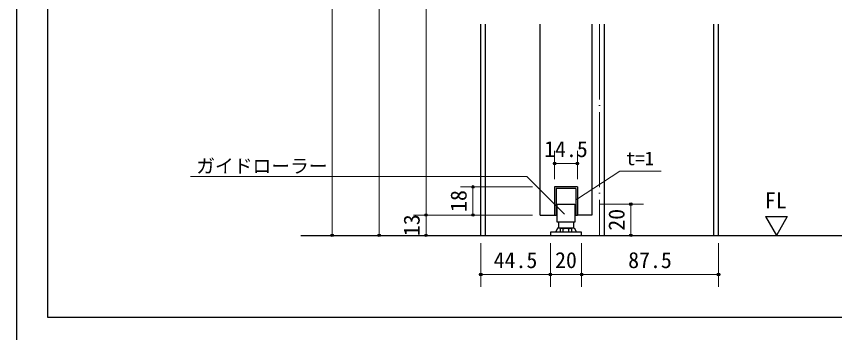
# Model space of a CAD drawing. Units: millimetres at full size; details may follow other scales. Extents: x -800 to 800, y -560 to 560.
# Drawn here: x -800 to -277, y -34 to 168 of the extents above; entities that cross this region are included whole.
import ezdxf
from ezdxf.enums import TextEntityAlignment as Align

# ---------------------------------------------------------------- set-up
doc = ezdxf.new("R2010")
doc.units = ezdxf.units.MM
doc.header["$LTSCALE"] = 4
doc.header["$PDMODE"] = 32
doc.header["$PDSIZE"] = 1.6
doc.linetypes.add('USER11', pattern=[14.01, 12, -1, 0.01, -1])
doc.layers.add('0-0', color=7, linetype='Continuous', lineweight=25)
doc.layers.add('2-0', color=7, linetype='Continuous', lineweight=25)
doc.styles.add('ＭＳ ゴシック', font='')
doc.styles.get('ＭＳ ゴシック').set_extended_font_data('MS Gothic')

msp = doc.modelspace()

# ---------------------------------------------------------------- linework, layer by layer
at = {"layer": '0-0'}
for p, q in [((-800, 560), (-800, -560)), ((-780, 540), (-780, -24)), ((-780, -24), (152, -24))]:
    msp.add_line(p, q, dxfattribs=at)
at = {"layer": '2-0', "color": 4, "lineweight": 9}
for p, q in [((-598.027, 28.203), (-598.027, 429.853)), ((-568.027, 28.203), (-568.027, 393.853)), ((-538.027, 39.194), (-538.027, 385.853)), ((-455.777, 82.202), (-455.777, 64.202)), ((-441.277, 82.202), (-441.277, 64.202)), ((-455.777, 74.202), (-441.277, 74.202)), ((-688.639, 65.871), (-473.492, 65.871)), ((-473.492, 65.871), (-449.472, 41.854)), ((-516.027, 59.202), (-470.027, 59.202)), ((-508.027, 41.2), (-508.027, 59.202)), ((-399.027, 48.2), (-427.027, 48.2)), ((-407.027, 28.203), (-407.027, 48.2)), ((-546.027, 41.2), (-508.027, 41.2)), ((-538.027, 28.203), (-538.027, 41.2)), ((-516.027, 41.2), (-470.027, 41.2)), ((-606.027, 28.203), (-568.027, 28.203)), ((-576.027, 28.203), (-538.027, 28.203)), ((-546.027, 28.203), (-508.027, 28.203)), ((-399.027, 28.203), (-427.027, 28.203)), ((-503.027, -4.797), (-503.027, 23.203)), ((-458.527, -4.797), (-458.527, 23.203)), ((-438.526, -4.797), (-438.526, 23.203)), ((-351.029, -4.797), (-351.029, 23.203)), ((-503.027, 3.203), (-458.527, 3.203)), ((-458.527, 3.203), (-438.526, 3.203)), ((-438.526, 3.203), (-351.029, 3.203))]:
    msp.add_line(p, q, dxfattribs=at)
at = {"layer": '2-0'}
for p, q in [((-503.027, 28.203), (-503.027, 163.203)), ((-500.026, 28.203), (-500.026, 163.203)), ((-465.027, 41.2), (-465.027, 163.203)), ((-432.027, 163.203), (-432.027, 41.199)), ((-424.027, 163.203), (-424.027, 28.203)), ((-354.027, 28.203), (-354.027, 163.203)), ((-351.029, 28.203), (-351.029, 163.203)), ((-455.777, 59.202), (-455.777, 41.201)), ((-441.277, 59.202), (-455.777, 59.202)), ((-442.278, 58.201), (-454.779, 58.201)), ((-454.778, 58.201), (-454.778, 41.2)), ((-442.278, 58.201), (-442.278, 41.2)), ((-441.277, 59.202), (-441.277, 41.201)), ((-465.027, 41.2), (-455.777, 41.2)), ((-455.777, 41.2), (-454.778, 41.2)), ((-453.276, 36.701), (-453.276, 33.006)), ((-443.778, 36.701), (-443.778, 33.006)), ((-442.278, 41.2), (-441.276, 41.2)), ((-432.027, 41.2), (-441.277, 41.2)), ((-321.002, 40.325), (-314, 28.203)), ((-453.778, 33.005), (-455.198, 30.239)), ((-453.778, 33.005), (-443.277, 33.005)), ((-451.678, 32.701), (-452.281, 32.355)), ((-452.28, 32.354), (-452.28, 30.202)), ((-445.378, 32.701), (-451.679, 32.701)), ((-450.403, 32.354), (-450.53, 32.424)), ((-450.403, 30.201), (-450.403, 32.353)), ((-446.65, 32.354), (-446.523, 32.424)), ((-446.65, 30.201), (-446.65, 32.353)), ((-445.378, 32.701), (-444.772, 32.355)), ((-444.774, 30.201), (-444.774, 32.353)), ((-443.278, 33.005), (-441.834, 30.2)), ((-618.027, 28.203), (-119.416, 28.203)), ((-458.527, 30.201), (-458.527, 28.203)), ((-458.527, 28.203), (-438.526, 28.203))]:
    msp.add_line(p, q, dxfattribs=at)
at = {"layer": '2-0', "color": 4, "linetype": 'USER11', "lineweight": 9}
msp.add_line((-427.027, 163.203), (-427.027, 28.203), dxfattribs=at)
at = {"layer": '2-0', "color": 4, "lineweight": 9}
msp.add_lwpolyline([(-387.67, 69.226), (-414.088, 69.226), (-441.737, 51.129)], dxfattribs=at)
at = {"layer": '2-0'}
for points in [[(-442.778, 36.701), (-454.278, 36.701), (-454.278, 48.202)], [(-454.278, 48.2), (-442.778, 48.2), (-442.778, 36.7)], [(-321.002, 40.325), (-307.005, 40.325), (-314, 28.203)], [(-438.527, 28.203), (-438.527, 30.201), (-458.528, 30.201)]]:
    msp.add_lwpolyline(points, dxfattribs=at)
for centre, radius, start, end in [((-451.344, 31.03), 1.613, 114.55198, 120.13029), ((-451.345, 31.031), 1.612, 109.02344, 114.55039), ((-451.344, 31.029), 1.615, 103.54507, 109.02267), ((-451.343, 31.024), 1.619, 98.10811, 103.54497), ((-451.343, 31.021), 1.623, 92.69885, 98.10848), ((-451.342, 31.019), 1.625, 87.30055, 92.69945), ((-451.342, 31.019), 1.625, 81.89542, 87.30115), ((-451.342, 31.021), 1.623, 76.46664, 81.89581), ((-451.341, 31.024), 1.62, 71.00029, 76.46658), ((-451.341, 31.025), 1.619, 65.48723, 70.99958), ((-451.342, 31.023), 1.621, 59.92484, 65.48571), ((-448.524, 26.423), 6.221, 104.36922, 107.58114), ((-448.526, 26.429), 6.215, 101.16589, 104.36907), ((-448.526, 26.432), 6.212, 97.96997, 101.16579), ((-448.526, 26.434), 6.21, 94.77966, 97.96992), ((-448.527, 26.434), 6.21, 91.59283, 94.77963), ((-448.527, 26.434), 6.21, 88.40719, 91.59281), ((-448.527, 26.434), 6.21, 85.22037, 88.40717), ((-448.527, 26.434), 6.21, 82.03008, 85.22034), ((-448.527, 26.432), 6.212, 78.83421, 82.03003), ((-448.527, 26.429), 6.215, 75.63093, 78.83411), ((-448.529, 26.423), 6.221, 72.41886, 75.63078), ((-445.709, 31.019), 1.625, 114.53, 120.0763), ((-445.712, 31.025), 1.619, 109.02076, 114.52824), ((-445.712, 31.026), 1.617, 103.55115, 109.01974), ((-445.712, 31.025), 1.619, 98.11508, 103.55074), ((-445.712, 31.023), 1.62, 92.70184, 98.11509), ((-445.712, 31.022), 1.622, 87.29792, 92.70208), ((-445.712, 31.021), 1.622, 81.88882, 87.29817), ((-445.711, 31.022), 1.622, 76.46089, 81.88885), ((-445.712, 31.021), 1.622, 71.00321, 76.46051), ((-445.713, 31.019), 1.625, 65.50931, 71.00225), ((-445.716, 31.012), 1.633, 59.97865, 65.50763)]:
    msp.add_arc(centre, radius, start, end, dxfattribs=at)
at = {"layer": '2-0', "color": 4}
for p in [(-455.777, 74.202), (-441.277, 74.202), (-508.027, 59.202), (-407.027, 48.2), (-538.027, 41.2), (-508.027, 41.2), (-598.027, 28.203), (-568.027, 28.203), (-538.027, 28.203), (-407.027, 28.203), (-503.027, 3.203), (-458.527, 3.203), (-438.526, 3.203), (-351.029, 3.203)]:
    msp.add_point(p, dxfattribs=at)

# ---------------------------------------------------------------- texts
at = {"layer": '2-0', "style": 'ＭＳ ゴシック'}
for s, height, p in [('14.5', 10.26, (-462.527, 75.202)), ('t=1', 8.798, (-410.186, 70.435)), ('ガイドローラー', 8.798, (-684.983, 65.537)), ('FL', 10.26, (-321.34, 42.356)), ('44.5', 10.26, (-494.777, 4.203)), ('20', 10.26, (-455.527, 4.203)), ('87.5', 10.26, (-408.777, 4.203))]:
    msp.add_text(s, height=height, dxfattribs=at).set_placement(p, align=Align.BOTTOM_LEFT)
for s, p in [('18', (-509.027, 43.201)), ('20', (-408.027, 31.202)), ('13', (-539.027, 27.702))]:
    msp.add_text(s, height=10.26, rotation=90, dxfattribs=at).set_placement(p, align=Align.BOTTOM_LEFT)

doc.saveas('drawing.dxf')
